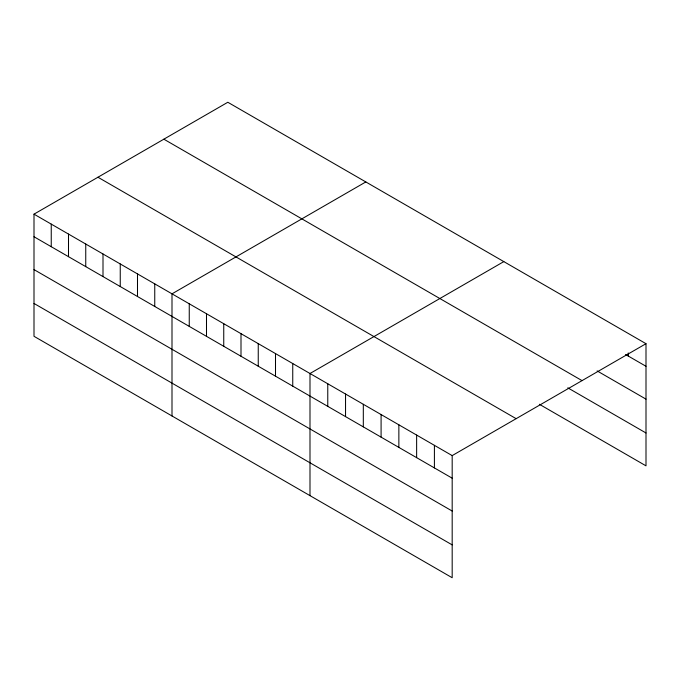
<?xml version="1.0" encoding="UTF-8"?>
<svg xmlns="http://www.w3.org/2000/svg" width="680" height="680" viewBox="0 0 680 680"><rect width="100%" height="100%" fill="white"/><g stroke="black" fill="none" stroke-linecap="round" stroke-linejoin="round"><path stroke-width="1.02" d="M34 214.157L452.183 455.6L452.183 577.736L34 336.302L34 214.157L227.817 102.263L646 343.697L646 465.842L539.367 404.269M365.823 181.934L171.998 293.837L171.998 415.981M503.82 261.604L309.995 373.507L309.995 495.652M452.183 455.6L646 343.697M625.558 354.484L646 366.282M597.125 370.914L646 399.135M163.863 139.188L582.038 380.622M567.8 387.838L646 432.981M97.962 177.233L516.137 418.668M34 236.75L452.183 478.185M34 269.603L452.183 511.037M34 303.45L452.183 544.884M628.226 352.937L628.226 356.023M434.409 445.332L434.409 467.925M416.636 435.072L416.636 457.657M398.863 424.813L398.863 447.397M381.089 414.553L381.089 437.138M363.315 404.294L363.315 426.878M345.542 394.026L345.542 416.619M327.769 383.767L327.769 406.359M292.749 363.545L292.749 386.138M275.502 353.591L275.502 376.176M258.247 343.629L258.247 366.214M241 333.668L241 356.26M223.746 323.714L223.746 346.298M206.499 313.752L206.499 336.337M189.252 303.79L189.252 326.383M154.751 283.875L154.751 306.459M137.496 273.912L137.496 296.505M120.249 263.959L120.249 286.543M103.003 253.997L103.003 276.582M85.748 244.035L85.748 266.628M68.502 234.081L68.502 256.666M51.246 224.12L51.246 246.704"/></g></svg>
